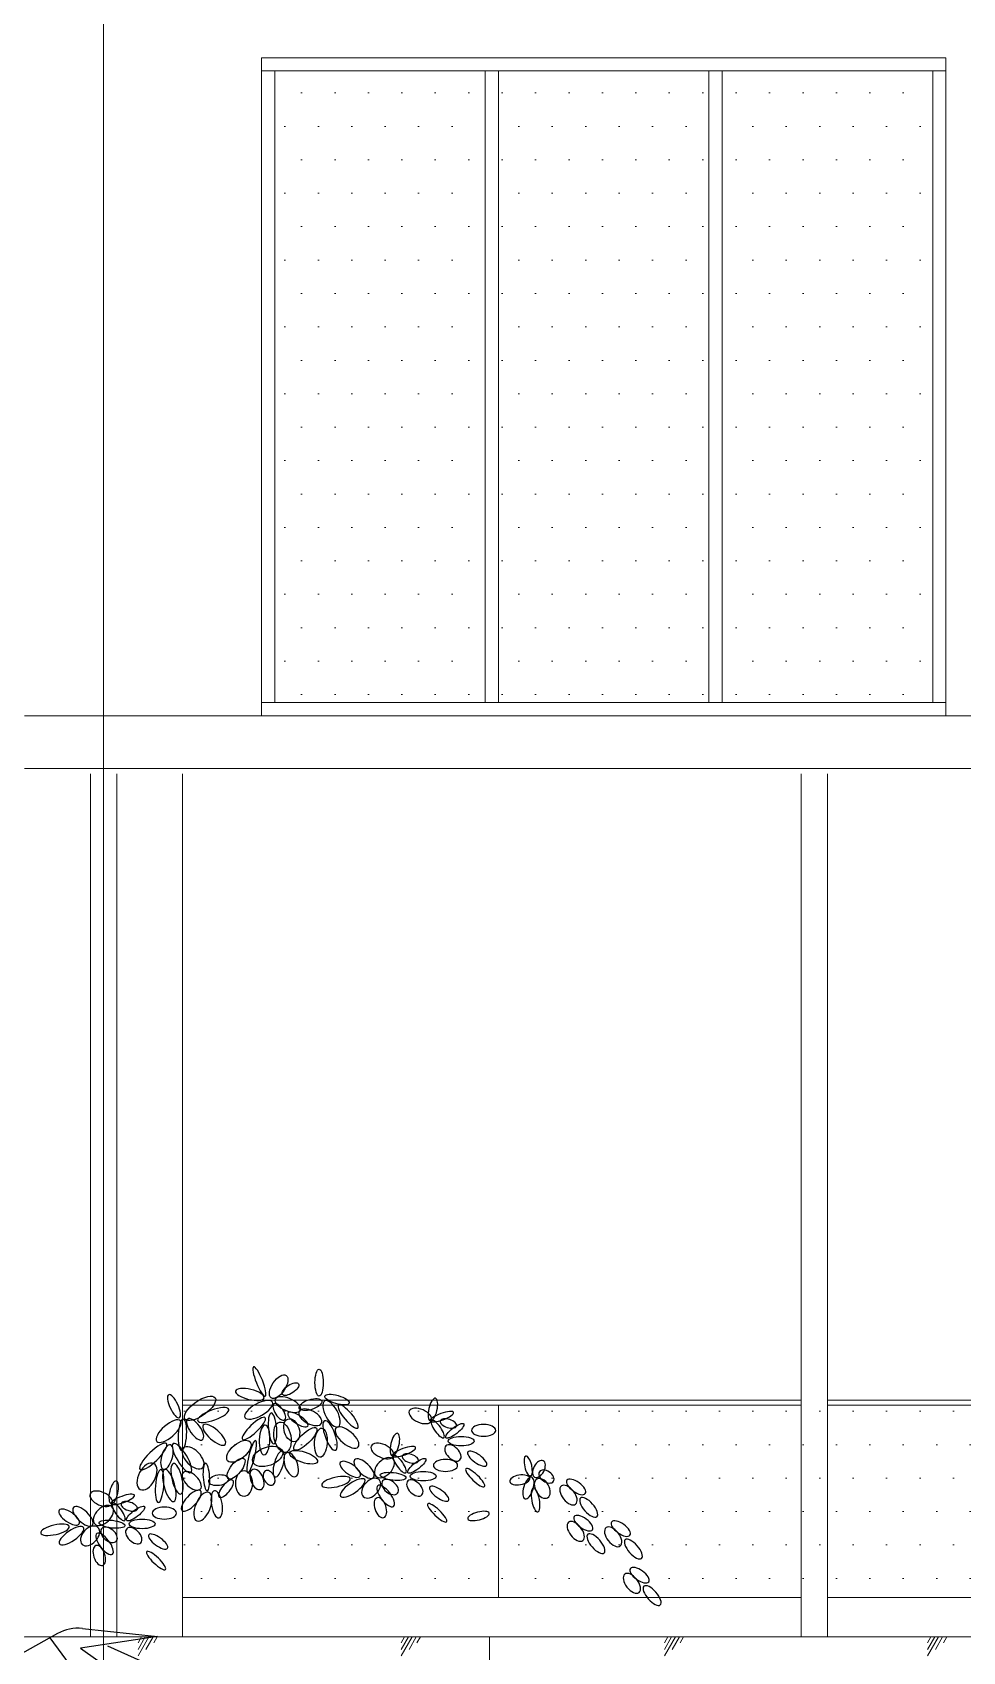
# Model space of a CAD drawing. Header units: millimetres. Extents: x 485872 to 486142, y -52344 to -52207.
# Drawn here: x 485933.34 to 485936.87, y -52334.43 to -52328.28 of the extents above; entities that cross this region are included whole.
import ezdxf

# ---------------------------------------------------------------- set-up
doc = ezdxf.new("R2010")
doc.units = ezdxf.units.MM
doc.header["$LTSCALE"] = 15
doc.linetypes.add('DASHDOTX2', pattern=[50.8, 25.4, -12.7, 0, -12.7])

# ---------------------------------------------------------------- blocks, each defined once
blk = doc.blocks.new('m4')
at = {"color": 60, "extrusion": (0, 0, -1)}
for centre, major_axis, ratio in [((1153027.698399512, 194071.5392358286), (-1.833261797981587, 4.625754224863244), 0.2086887620753954), ((1153000.652853337, 194063.719497373), (-1.685242972555002, 3.644800769403579), 0.3291179381132392), ((1153024.653675556, 194067.4474157553), (-4.498540753396348, 1.081036651755735), 0.3468599752730703), ((1153082.626627798, 194062.661019213), (0.8258263772220409, 3.572152562126898), 0.3604624704581727), ((1153013.072830003, 194060.9229457067), (4.916574942981311, 1.805679103068358), 0.3063930038662146), ((1153078.669294709, 194060.6464866174), (-3.510951712123262, 1.55761996651649), 0.5406935426289047), ((1153085.496299947, 194060.4209550765), (3.695498525944353, 1.332088425575003), 0.2643390864023805), ((1153084.182645597, 194056.4607166485), (-1.918533323949386, 2.706101247760842), 0.3130331702500129), ((1153066.622552234, 194049.5483301551), (-3.510951712123262, 1.55761996651649), 0.5406935426289047), ((1153070.579885324, 194051.5628627507), (0.8258263772220409, 3.572152562126898), 0.3604624704581727), ((1153073.449557472, 194049.3227986142), (3.695498525944353, 1.332088425575003), 0.2643390864023805), ((1153010.904139991, 194041.3148376997), (-0.2876750690990649, 4.355234846174683), 0.2379051673174602), ((1153056.466540067, 194043.732622025), (-3.168983879425181, 2.17036933648349), 0.4178085853283161), ((1153060.829232563, 194043.9718189592), (-2.980186383043297, 2.819893770629466), 0.4371566234358319), ((1153067.296155369, 194044.2662896298), (2.727846422498707, 2.704036941274842), 0.6144245619395416), ((1153072.135903122, 194045.3625601864), (-1.918533323949386, 2.706101247760842), 0.3130331702500129), ((1153112.80011308, 194044.7630578641), (-0.7574394800615208, 3.139827510458362), 0.3507202997624623), ((1153116.202865549, 194043.8403217709), (1.38049673867522, 2.627418917192394), 0.5724991584776716), ((1152981.577600187, 194036.4417379157), (0.8258263772220409, 3.572152562126898), 0.3604624704581727), ((1152977.620268348, 194034.4272053201), (-3.510951712123262, 1.55761996651649), 0.5406935426289047), ((1152984.447272336, 194034.2016737792), (3.695498525944353, 1.332088425575003), 0.2643390864023805), ((1152967.464254931, 194028.6114971902), (-3.168983879425181, 2.17036933648349), 0.4178085853283161), ((1152971.826948677, 194028.8506941241), (-2.980186383043297, 2.819893770629466), 0.4371566234358319), ((1152978.293871482, 194029.145164795), (2.727846422498707, 2.704036941274842), 0.6144245619395416), ((1152983.133619236, 194030.2414353513), (-1.918533323949386, 2.706101247760842), 0.3130331702500129)]:
    blk.add_ellipse(centre, major_axis=major_axis, ratio=ratio, dxfattribs=at)
at = {"color": 60}
for centre, major_axis, ratio in [((1153033.808883671, 194069.9205347813), (2.379997360646619, 3.554155677695757), 0.4855208122788578), ((1153037.533443276, 194069.1235865782), (2.563069465833216, 1.663002474642857), 0.4325550256165393), ((1153046.60668881, 194071.1909119091), (1.3286e-12, 4.27743030541751), 0.308967862980297), ((1153008.89377583, 194063.0277088644), (4.78493576960547, 3.363339760966861), 0.4035027190358137), ((1153043.855063173, 194064.2359473303), (3.572458113119127, 1.152185726634994), 0.4275251265789427), ((1153089.560651543, 194055.9494930197), (2.827063872363604, 2.194877618950402), 0.2901282360395308), ((1153091.595319583, 194052.6604091509), (4.102841912001166, 1.0397e-12), 0.3681318380946906), ((1153077.513909069, 194044.8513365576), (2.827063872363604, 2.194877618950402), 0.2901282360395308), ((1153079.548577108, 194041.5622526885), (4.102841912001166, 1.0397e-12), 0.3681318380946906), ((1152988.511623932, 194029.7302117225), (2.827063872363604, 2.194877618950402), 0.2901282360395308), ((1152990.546291972, 194026.4411278537), (4.102841912001166, 1.0397e-12), 0.3681318380946906)]:
    blk.add_ellipse(centre, major_axis=major_axis, ratio=ratio, dxfattribs=at)
at = {"color": 60, "extrusion": (0, 0, -1)}
for centre, major_axis, ratio, start_param, end_param in [((1153027.459794517, 194062.5802174341), (4.348536793187642, 2.418404169534526), 0.3984059130764907, 3.141592653588308, 9.424777960767894), ((1153036.705659377, 194064.2370315323), (-4.011956817456352, 1.719020071249306), 0.4541826999647192, 3.14159265359032, 9.424777960769905), ((1153050.53900216, 194061.3183347221), (-2.161569599618918, 4.09061438155544), 0.4284742516376836, 3.141592653589852, 9.424777960769438), ((1153031.851106506, 194056.7090045926), (-0.4222201958375634, 4.870224510868135), 0.2703468528432457, 3.141592653596188, 9.424777960775774), ((1153034.004184113, 194061.9061211852), (-1.689926553038478, 2.545397918392922), 0.4325550256097502, 3.141592653587498, 9.424777960767084), ((1153039.876501047, 194059.5154075737), (-3.135383487039531, 2.063821529777364), 0.3520796512153383, 3.141592653595837, 9.424777960775423), ((1153043.814881518, 194060.2164521446), (-3.532276458132996, 1.909879458978675), 0.5171852085550834, 3.141592653583028, 9.424777960762613), ((1153055.833517661, 194060.4294500685), (-3.029225101077829, 3.611741535065153), 0.2803597139101402, 3.141592653587998, 9.424777960767583), ((1152998.97364019, 194055.8398215602), (3.743902370056518, 3.277445043369343), 0.3984059130779245, 3.14159265359309, 9.424777960772674), ((1153003.327259845, 194054.6962239909), (0.2756539648302371, 4.968145112593883), 0.2656039420499694, 3.141592653583312, 9.4247779607629), ((1153007.343293769, 194056.407617041), (-2.349081209352649, 3.256752062486189), 0.4231515733159076, 3.141592653590678, 9.424777960770264), ((1153013.387711828, 194054.6788455665), (-3.460713018083603, 3.070663537195724), 0.3672635909591111, 3.14159265358229, 9.424777960761876), ((1153025.917393105, 194056.6548258009), (3.614268205432071, 3.419870802752706), 0.2656039420490611, 3.141592653588126, 9.424777960767713), ((1153029.336643694, 194053.0396418275), (0.195017616411949, 4.709867276207582), 0.3604624369934455, 3.141592653588668, 9.424777960768253), ((1153050.089295138, 194054.4452244932), (-1.71186257845095, 4.67204211033775), 0.3225189486441566, 3.141592653590651, 9.424777960770237), ((1153055.450549819, 194053.8032498347), (-3.531629758759821, 2.988829268938451), 0.4488776808696964, 3.141592653592621, 9.424777960772207), ((1153087.532337773, 194058.2398444551), (-2.569493852622421, 0.8490221957946756), 0.4883685194982682, 3.14159265358388, 9.424777960763466), ((1153098.66937363, 194056.0798016508), (-3.840958459146349, 3.844100000000001e-12), 0.4915396046076185, 3.141592653587756, 9.424777960767342), ((1152994.093509627, 194047.7948993802), (4.197172932656033, 4.073254723358386), 0.2743817722446911, 3.141592653591417, 9.424777960771001), ((1152998.413605395, 194047.6080625235), (1.141894665446946, 3.849765330188238), 0.4231515733180859, 3.141592653595208, 9.424777960774792), ((1153003.193638687, 194047.3099171857), (-2.752767377558145, 4.558236917879764), 0.3013701360007166, 3.141592653586901, 9.424777960766487), ((1153006.672524551, 194047.3974448396), (-3.069610741297207, 3.102953014045604), 0.5406936339386363, 3.141592653595422, 9.424777960775009), ((1153025.253234625, 194047.7375125923), (1.242865434850456, 5.088071511328267), 0.1802312950144978, 3.141592653594798, 9.424777960774382), ((1153088.957739811, 194048.9357197973), (-2.224152140597521, 2.220156853500292), 0.600770642845537, 3.141592653588331, 9.424777960767916), ((1152992.108236569, 194041.4719452945), (2.135032240543247, 4.104527559166988), 0.5712990021777543, 3.14159265359214, 9.424777960771726), ((1153001.612111892, 194040.7404986531), (-1.171240581782397, 4.835974200560267), 0.3225189486402167, 3.141592653587969, 9.424777960767555), ((1153033.811545797, 194045.4255016845), (1.158828013208825, 4.117466169151242), 0.3310368807777447, 3.141592653590017, 9.424777960769603), ((1153037.754755878, 194045.2297087725), (-1.3930833183181, 3.766156581104638), 0.4936769071794429, 3.141592653587602, 9.424777960767187), ((1153075.485595299, 194047.1416879928), (-2.569493852622421, 0.8490221957946756), 0.4883685194982682, 3.14159265358388, 9.424777960763466), ((1153086.622631155, 194044.9816451886), (-3.840958459146349, 3.844100000000001e-12), 0.4915396046076185, 3.141592653587756, 9.424777960767342), ((1153096.664159803, 194047.0969286224), (-2.974079632076657, 2.144088028506647), 0.3604624704655672, 3.141592653594562, 9.424777960774147), ((1152996.100122416, 194038.4407948729), (0.4198163940170688, 5.220817980738153), 0.2523237471342053, 3.141592653586505, 9.424777960766091), ((1152999.184916724, 194038.6145605446), (-1.400160413566025, 5.047052309020657), 0.3244161992313555, 3.141592653593956, 9.424777960773543), ((1153006.296621562, 194040.0900046912), (-2.693707752023323, 2.614178162446486), 0.5281194768188693, 3.141592653589789, 9.424777960769376), ((1153017.145151868, 194037.5956120554), (2.141491942315996, 2.646608298127058), 0.3881903457715246, 3.141592653588864, 9.424777960768449), ((1153022.82813131, 194039.2357385012), (1.472690000000008e-11, 4.015546852486295), 0.6817441776053503, 3.141592653584413, 9.424777960763999), ((1153026.934820988, 194040.5251653204), (-1.324092177519397, 3.136447533196797), 0.5822855186618968, 3.141592653590699, 9.424777960770284), ((1153030.777157584, 194041.0473263056), (-1.245496273527724, 2.203959048030166), 0.6712059637579725, 3.141592653599267, 9.424777960778853), ((1153051.962301514, 194039.7145815251), (4.511179932571007, 1.027017413600216), 0.3264565460350841, 3.141592653590948, 9.424777960770532), ((1153057.215469897, 194037.845244037), (3.8113527988165, 2.622803651624754), 0.3468599752758614, 3.141592653594448, 9.424777960774033), ((1153063.090924113, 194037.7762166376), (2.489238583507299, 2.691831050994535), 0.6436829157097865, 3.14159265359035, 9.424777960769935), ((1153069.083809597, 194038.1237600205), (-2.365311900248132, 1.93396016811217), 0.6179356298344917, 3.141592653580485, 9.424777960760071), ((1153076.910997337, 194037.8375633351), (-2.224152140597521, 2.220156853500292), 0.600770642845537, 3.141592653588331, 9.424777960767916), ((1153096.029824134, 194041.0784028878), (-2.972151463277386, 2.828361262999361), 0.2530905992725304, 3.141592653590985, 9.424777960770571), ((1153110.121979284, 194040.3886902112), (3.182609525607991, 0.5506613923210004), 0.4676269773085199, 3.141592653587509, 9.424777960767093), ((1153112.88271233, 194037.7926308536), (1.054285230035678, 3.42027200004032), 0.4220047726941706, 3.141592653591857, 9.424777960771443), ((1153117.269762073, 194037.7095392095), (-1.688503263407556, 2.956261144121357), 0.6377412461477756, 3.141592653596705, 9.424777960776291), ((1153118.573607503, 194041.4629827438), (-2.233458692819998, 1.528005109833044), 0.6279022910654822, 3.141592653590716, 9.424777960770303), ((1153127.970654772, 194038.1624356099), (-2.903268462237616, 2.093038493760305), 0.4483799354101061, 3.141592653595227, 9.424777960774813), ((1153006.137514922, 194033.8191336107), (2.904111387897303, 3.140469242788051), 0.3972443376071048, 3.141592653588493, 9.424777960768079), ((1153009.796482032, 194031.9088834645), (1.901260528121696, 4.503616889123856), 0.4827621867883578, 3.141592653585885, 9.424777960765471), ((1153014.186417156, 194032.6543266938), (-0.7179308457927683, 4.305276159721536), 0.3892994006066383, 3.141592653587734, 9.42477796076732), ((1153066.005044864, 194031.5792837506), (-1.057289667847782, 3.144183938108336), 0.5406938231796657, 3.141592653588756, 9.42477796076834), ((1153067.676229473, 194035.2813146473), (-2.475511776743267, 3.271873041243254), 0.3911399597008357, 3.141592653588118, 9.424777960767704), ((1153084.617417328, 194035.99877216), (-2.974079632076657, 2.144088028506647), 0.3604624704655672, 3.141592653594562, 9.424777960774147), ((1153115.126754589, 194034.0139154876), (-0.683830779293733, 3.779594865842133), 0.3195007093073612, 3.141592653590231, 9.424777960769818), ((1153125.55317468, 194035.5876960533), (-2.256532119856192, 2.889693050247222), 0.5406937056956937, 3.141592653585083, 9.424777960764668), ((1153131.954121305, 194031.6909958979), (-2.586357494750069, 2.956674455800665), 0.4085239827239736, 3.141592653592281, 9.424777960771866), ((1152986.483310163, 194032.0205631578), (-2.569493852622421, 0.8490221957946756), 0.4883685194982682, 3.14159265358388, 9.424777960763466), ((1152997.620347269, 194029.8605203536), (-3.840958459146349, 3.844100000000001e-12), 0.4915396046076185, 3.141592653587756, 9.424777960767342), ((1153083.983081659, 194029.9802464256), (-2.972151463277386, 2.828361262999361), 0.2530905992725304, 3.141592653590985, 9.424777960770571), ((1153097.060205716, 194028.9598369972), (3.378578685745611, 0.8818918649428727), 0.3514508275976067, 3.14159265359726, 9.424777960776845), ((1152962.960016377, 194024.59345669), (4.511179932571007, 1.027017413600216), 0.3264565460350841, 3.141592653590948, 9.424777960770532), ((1152968.213184761, 194022.724119202), (3.8113527988165, 2.622803651624754), 0.3468599752758614, 3.141592653594448, 9.424777960774033), ((1152974.088640227, 194022.6550918026), (2.489238583507299, 2.691831050994535), 0.6436829157097865, 3.14159265359035, 9.424777960769935), ((1152980.08152571, 194023.0026351855), (-2.365311900248132, 1.93396016811217), 0.6179356298344917, 3.141592653580485, 9.424777960760071), ((1152987.908712201, 194022.7164385001), (-2.224152140597521, 2.220156853500292), 0.600770642845537, 3.141592653588331, 9.424777960767916), ((1153127.847792294, 194024.1068445406), (-2.256532119856192, 2.889693050247222), 0.5406937056956937, 3.141592653585083, 9.424777960764668), ((1153130.265272386, 194026.6815840972), (-2.903268462237616, 2.093038493760305), 0.4483799354101061, 3.141592653595227, 9.424777960774813), ((1153139.703316634, 194022.3847168137), (-2.256532119856192, 2.889693050247222), 0.5406937056956937, 3.141592653585083, 9.424777960764668), ((1153142.120796726, 194024.9594563702), (-2.903268462237616, 2.093038493760305), 0.4483799354101061, 3.141592653595227, 9.424777960774813), ((1152977.002759728, 194016.4581589155), (-1.057289667847782, 3.144183938108336), 0.5406938231796657, 3.141592653588756, 9.42477796076834), ((1152978.673945587, 194020.1601898123), (-2.475511776743267, 3.271873041243254), 0.3911399597008357, 3.141592653588118, 9.424777960767704), ((1152995.615133442, 194020.8776473251), (-2.974079632076657, 2.144088028506647), 0.3604624704655672, 3.141592653594562, 9.424777960774147), ((1153134.248738919, 194020.2101443851), (-2.586357494750069, 2.956674455800665), 0.4085239827239736, 3.141592653592281, 9.424777960771866), ((1153146.104263259, 194018.4880166581), (-2.586357494750069, 2.956674455800665), 0.4085239827239736, 3.141592653592281, 9.424777960771866), ((1152994.980796523, 194014.8591215906), (-2.972151463277386, 2.828361262999361), 0.2530905992725304, 3.141592653590985, 9.424777960770571), ((1153145.631078803, 194007.6509573724), (-2.256532119856192, 2.889693050247222), 0.5406937056956937, 3.141592653585083, 9.424777960764668), ((1153148.048558896, 194010.225696929), (-2.903268462237616, 2.093038493760305), 0.4483799354101061, 3.141592653595227, 9.424777960774813), ((1153152.032025428, 194003.754257217), (-2.586357494750069, 2.956674455800665), 0.4085239827239736, 3.141592653592281, 9.424777960771866)]:
    blk.add_ellipse(centre, major_axis=major_axis, ratio=ratio, start_param=start_param, end_param=end_param, dxfattribs=at)
at = {"color": 60}
for centre, major_axis, ratio, start_param, end_param in [((1153052.238543111, 194065.8105573813), (-3.861110550661309, 1.102924222355373), 0.3291179381186456, 3.14159265359805, 9.424777960777636), ((1153035.012443536, 194053.9072299878), (-0.9274422258773051, 4.799709115889284), 0.5406937056920328, 3.141592653587496, 9.424777960767083), ((1153037.923717156, 194056.1018633682), (-1.18259959583364, 3.562505735293518), 0.6287135971921738, 3.14159265358724, 9.424777960766825), ((1153042.231277664, 194053.3690719165), (3.49003989621673, 3.42300718704023), 0.3282781952560343, 3.141592653590149, 9.424777960769735), ((1153047.16994662, 194052.176697074), (0.3221146899957009, 4.615382029590783), 0.4284742516372817, 3.141592653593349, 9.424777960772936), ((1153021.184621715, 194049.4372202976), (3.540734594510405, 2.978037555912027), 0.510088341500251, 3.14159265359035, 9.424777960769935), ((1153030.299627574, 194047.8275726908), (4.670746236321727, 1.71539516285189), 0.5881228906865485, 3.141592653585038, 9.424777960764622), ((1153020.302269297, 194043.9593651407), (2.525862012584404, 3.121640212836565), 0.4231515733108078, 3.141592653594091, 9.424777960773678), ((1153041.647861041, 194047.5681690091), (-4.400817230914194, 1.427696344466921), 0.3672635909622417, 3.141592653591294, 9.42477796077088), ((1153014.789584169, 194040.3095328065), (3.105760890613789, 0.4797900470532077), 0.5406936060049828, 3.141592653582103, 9.424777960761688), ((1153070.034194945, 194041.4919030551), (-4.074587248834165, 0.4806771335457969), 0.2991070527261339, 3.141592653583556, 9.424777960763143), ((1152981.031911059, 194026.3707782201), (-4.074587248834165, 0.4806771335457969), 0.2991070527261339, 3.141592653583556, 9.424777960763143)]:
    blk.add_ellipse(centre, major_axis=major_axis, ratio=ratio, start_param=start_param, end_param=end_param, dxfattribs=at)
blk = doc.blocks.new('e48')
at = {"color": 100}
for p, q in [((27.14437791838333, 10.29254779747014), (26.81182764688765, 10.10732036756372)), ((27.12363057463676, 10.28099171861843), (27.34723821940901, 9.976365186905957)), ((27.41407562103953, 10.28444943479826), (27.20661965238128, 10.25282572151818)), ((27.21142500597915, 10.30618578770529), (27.41407562103953, 10.28444943479826)), ((27.20661965238128, 10.25282572151818), (27.41766828297099, 10.103336306446)), ((27.27944482389759, 10.25905475549006), (27.45983049402, 10.17832113956777))]:
    blk.add_line(p, q, dxfattribs=at)
blk.add_arc((27.19937194112134, 10.19381362401968), 0.1130167224080268, 83.87784750015719, 119.1174030184904, dxfattribs=at)

msp = doc.modelspace()

# ---------------------------------------------------------------- hatches: boundary and pattern name
at = {"linetype": 'Continuous', "lineweight": 13}
h = msp.add_hatch(dxfattribs=at)
h.set_pattern_fill('DOTS', color=153, scale=0.08)
h.set_pattern_definition([(0, (485455.1279527829, -52290.53726365903), (0.0635, 0.127), [0, -0.127])])
h.paths.add_polyline_path([(485935.0602316029, -52328.42664029933), (485934.2602316029, -52328.42664029933), (485934.2602316029, -52330.82664029933), (485935.0602316029, -52330.82664029933)])
h.paths.add_polyline_path([(485935.9102316029, -52328.42664029933), (485935.1102316029, -52328.42664029933), (485935.1102316029, -52330.82664029933), (485935.9102316029, -52330.82664029933)])
h.paths.add_polyline_path([(485936.7602316029, -52328.42664029933), (485935.9602316029, -52328.42664029933), (485935.9602316029, -52330.82664029933), (485936.7602316029, -52330.82664029933)])
h = msp.add_hatch(dxfattribs=at)
h.set_pattern_fill('DOTS', color=153, scale=0.08)
h.set_pattern_definition([(0, (485455.1279527829, -52287.03726365903), (0.0635, 0.127), [0, -0.127])])
h.paths.add_polyline_path([(485938.0402316029, -52334.22664029933), (485938.0402316029, -52333.49664029933), (485933.9102316029, -52333.49664029933), (485933.9102316029, -52334.22664029933)])
h = msp.add_hatch(dxfattribs=at)
h.set_pattern_fill('GLASS', color=4, scale=0.5, pattern_type=2)
h.set_pattern_definition([(59.99999999999999, (485541.374800597, -52290.91164029933), (-0.3749889998386619, 0.2165000000000001), [0.14, -0.36]), (59.99999999999999, (485541.434800597, -52290.88664029933), (-0.3749889998386619, 0.2165000000000001), [0.06, -0.44]), (59.99999999999999, (485541.374800597, -52290.88664029933), (-0.3749889998386619, 0.2165000000000001), [0.1, -0.4]), (59.99999999999999, (485541.4048005971, -52290.91164029933), (-0.3749889998386619, 0.2165000000000001), [0.125, -0.375]), (59.99999999999999, (485541.374800597, -52290.93664029933), (-0.3749889998386619, 0.2165000000000001), [0.2, -0.3]), (59.99999999999999, (485541.374800597, -52290.86164029934), (-0.3749889998386619, 0.2165000000000001), [0.05, -0.45])])
h.paths.add_polyline_path([(485947.1102316029, -52334.37664029934), (485933.3102316029, -52334.37664029934), (485930.8702316029, -52334.8174577511), (485947.1102316029, -52334.8174577511)])
h = msp.add_hatch(dxfattribs=at)
h.set_pattern_fill('ANSI31', color=4, scale=0.8, angle=45)
h.set_pattern_definition([(90, (485541.374800597, -52290.93664029933), (-2.54, 2.273736754432321e-16), [])])
h.paths.add_polyline_path([(485947.1102316029, -52334.37664029934), (485933.3102316029, -52334.37664029934), (485930.8702316029, -52334.8174577511), (485947.1102316029, -52334.8174577511)])

# ---------------------------------------------------------------- linework, layer by layer
at = {"color": 6, "linetype": 'DASHDOTX2', "lineweight": 13}
for p, q in [((485933.6102316029, -52306.37664029934), (485933.6102316029, -52331.07664029933)), ((485933.6102316029, -52330.87664029934), (485933.6102316029, -52342.37664029934))]:
    msp.add_line(p, q, dxfattribs=at)
at = {"linetype": 'Continuous', "lineweight": 13}
for p, q in [((485934.2102316029, -52330.87664029934), (485934.2102316029, -52328.37664029934)), ((485936.8102316029, -52328.42664029933), (485934.2102316029, -52328.42664029933)), ((485934.2602316029, -52328.42664029933), (485934.2602316029, -52330.82664029933)), ((485935.0602316029, -52330.82664029933), (485935.0602316029, -52328.42664029933)), ((485935.1102316029, -52330.82664029933), (485935.1102316029, -52328.42664029933)), ((485935.9102316029, -52330.82664029933), (485935.9102316029, -52328.42664029933)), ((485935.9602316029, -52330.82664029933), (485935.9602316029, -52328.42664029933)), ((485936.7602316029, -52330.82664029933), (485936.7602316029, -52328.42664029933)), ((485934.2102316029, -52330.82664029933), (485936.8102316029, -52330.82664029933)), ((485936.8102316029, -52330.87664029934), (485934.2102316029, -52330.87664029934)), ((485933.9102316029, -52334.37664029934), (485933.9102316029, -52331.09684466227))]:
    msp.add_line(p, q, dxfattribs=at)
msp.add_lwpolyline([(485934.2102316029, -52330.87664029934), (485936.8102316029, -52330.87664029934), (485936.8102316029, -52328.37664029934), (485934.2102316029, -52328.37664029934)], close=True, dxfattribs=at)
for points in [[(485945.9102316029, -52330.87664029934), (485933.3102316029, -52330.87664029934)], [(485935.9652316029, -52330.87664029934), (485935.6552316029, -52330.87664029934)], [(485933.3102316029, -52331.07664029933), (485945.9102316029, -52331.07664029933)], [(485933.5602316029, -52334.37664029934), (485933.5602316029, -52331.09684466227)], [(485933.6602316029, -52334.37664029934), (485933.6602316029, -52331.09684466227)], [(485936.2602316029, -52334.37664029934), (485936.2602316029, -52331.09684466227)], [(485936.3602316029, -52334.37664029934), (485936.3602316029, -52331.09684466227)], [(485936.2602316029, -52333.47664029933), (485933.9102316029, -52333.47664029933)], [(485936.2602316029, -52333.49664029933), (485933.9102316029, -52333.49664029933)], [(485938.1502316029, -52333.47664029933), (485936.3602316029, -52333.47664029933)], [(485938.1502316029, -52333.49664029933), (485936.3602316029, -52333.49664029933)]]:
    msp.add_lwpolyline(points, dxfattribs=at)
at = {"color": 4, "linetype": 'Continuous', "lineweight": 13}
for points in [[(485936.2602316029, -52334.22664029933), (485933.9102316029, -52334.22664029933), (485933.9102316029, -52333.49664029933), (485936.2602316029, -52333.49664029933)], [(485936.3602316029, -52333.49664029933), (485938.1502316029, -52333.49664029933)]]:
    msp.add_lwpolyline(points, dxfattribs=at)
at = {"color": 153, "linetype": 'Continuous', "lineweight": 13}
for points in [[(485935.1102316029, -52333.49664029933), (485935.1102316029, -52334.22664029933)], [(485938.1502316029, -52334.22664029933), (485936.3602316029, -52334.22664029933)]]:
    msp.add_lwpolyline(points, dxfattribs=at)
msp.add_lwpolyline([(485947.1102316029, -52334.37664029934), (485933.3102316029, -52334.37664029934), (485930.8702316029, -52334.8174577511), (485947.1102316029, -52334.8174577511)], close=True, dxfattribs=at)

# ---------------------------------------------------------------- block references
at = {"xscale": 0.012, "yscale": 0.012, "zscale": 0.012}
msp.add_blockref('m4', (472097.8697733509, -54662.26464941063), dxfattribs=at)
at = {"lineweight": 5, "xscale": 1.40674330946058, "yscale": 1.40674330946058, "zscale": 1.40674330946058}
msp.add_blockref('e48', (485895.2498733773, -52348.84268572294), dxfattribs=at)

doc.saveas('drawing.dxf')
